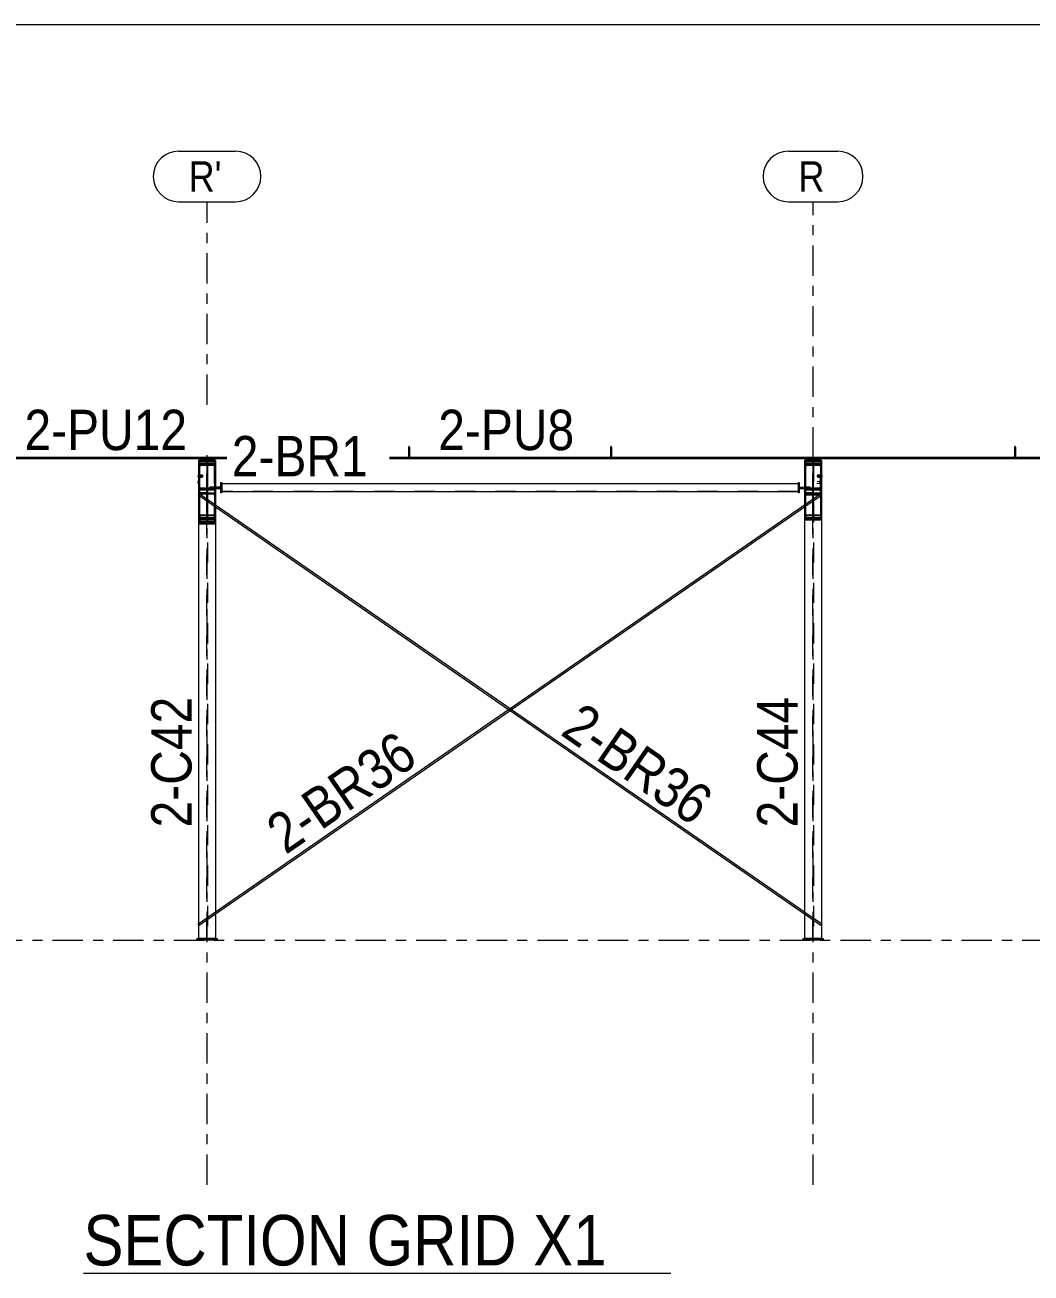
# Model space of a CAD drawing. Header units: millimetres. Extents: x -38 to 785, y -178 to 396.
# Drawn here: x 308.2 to 407.8, y 272.6 to 396.2 of the extents above; entities that cross this region are included whole.
import ezdxf

# ---------------------------------------------------------------- set-up
doc = ezdxf.new("R2010")
doc.units = ezdxf.units.MM
for name, pattern in [('XKITLINE00', [0]), ('XKITLINE02', [4, 2, -2]), ('XKITLINE03', [6, 3, -1, 1, -1])]:
    doc.linetypes.add(name, pattern=pattern)
for name, color, linetype, lineweight in [('DrawingSheet', 5, 'Continuous', 0), ('OtherObjectType', 7, 'Continuous', 0), ('Part', 2, 'Continuous', 0), ('PartMark', 7, 'Continuous', 0), ('S-grid', 1, 'Continuous', 0)]:
    doc.layers.add(name, color=color, linetype=linetype, lineweight=lineweight)
doc.styles.add('ARIAL', font='ARIAL.TTF')

# ---------------------------------------------------------------- blocks, each defined once
blk = doc.blocks.new('*A135')
at = {"layer": 'Part'}
blk.add_hatch(color=3, dxfattribs=at).paths.add_polyline_path([(321.2, 353.3), (321.2, 353.32), (391.2, 353.32), (391.2, 353.3)], flags=17)
blk = doc.blocks.new('*A136')
at = {"layer": 'Part'}
blk.add_hatch(color=3, dxfattribs=at).paths.add_polyline_path([(406.2, 353.72), (406.24, 353.71), (406.25, 353.67), (406.24, 353.64), (406.21, 353.62), (406.17, 353.63), (406.15, 353.66), (406.17, 353.7)], flags=17)
blk = doc.blocks.new('*A140')
at = {"layer": 'Part'}
blk.add_hatch(color=3, dxfattribs=at).paths.add_polyline_path([(381.2, 353.3), (381.2, 353.32), (451.2, 353.32), (451.2, 353.3)], flags=17)
blk = doc.blocks.new('*A152')
at = {"layer": 'Part'}
blk.add_hatch(color=3, dxfattribs=at).paths.add_polyline_path([(325.72, 351.63), (325.79, 351.6), (325.8, 351.54), (325.77, 351.49), (325.7, 351.45), (325.6, 351.44), (325.51, 351.45), (325.45, 351.49), (325.43, 351.54), (325.46, 351.6), (325.54, 351.63), (325.63, 351.65)], flags=17)
blk = doc.blocks.new('*A153')
at = {"layer": 'Part'}
blk.add_hatch(color=3, dxfattribs=at).paths.add_polyline_path([(258.54, 353.3), (258.54, 353.32), (331.2, 353.32), (331.2, 353.3)], flags=17)
blk = doc.blocks.new('*A158')
at = {"layer": 'Part'}
blk.add_hatch(color=3, dxfattribs=at).paths.add_polyline_path([(326.23, 350.29), (326.23, 347.73), (326.93, 347.73), (326.93, 347.64), (325.48, 347.64), (325.48, 347.73), (326.18, 347.73), (326.18, 350.29)], flags=17)
blk = doc.blocks.new('*A159')
at = {"layer": 'Part'}
blk.add_hatch(color=3, dxfattribs=at).paths.add_polyline_path([(325.48, 353.13), (325.48, 353.22), (326.93, 353.22), (326.93, 353.13), (326.23, 353.13), (326.23, 350.38), (326.93, 350.38), (326.93, 350.29), (325.48, 350.29), (325.48, 350.38), (326.18, 350.38), (326.18, 353.13)], flags=17)
blk = doc.blocks.new('*A163')
at = {"layer": 'Part'}
blk.add_hatch(color=3, dxfattribs=at).paths.add_polyline_path([(386.87, 351.63), (386.94, 351.6), (386.98, 351.54), (386.96, 351.49), (386.9, 351.45), (386.81, 351.44), (386.71, 351.45), (386.64, 351.49), (386.61, 351.54), (386.62, 351.6), (386.69, 351.63), (386.78, 351.65)], flags=17)
blk = doc.blocks.new('*A164')
at = {"layer": 'Part'}
blk.add_hatch(color=3, dxfattribs=at).paths.add_polyline_path([(346.2, 354.48), (346.24, 354.47), (346.25, 354.43), (346.24, 354.4), (346.21, 354.38), (346.17, 354.39), (346.15, 354.42), (346.17, 354.46)], flags=17)
blk = doc.blocks.new('*A165')
at = {"layer": 'Part'}
blk.add_hatch(color=3, dxfattribs=at).paths.add_polyline_path([(346.2, 353.72), (346.24, 353.71), (346.25, 353.67), (346.24, 353.64), (346.21, 353.62), (346.17, 353.63), (346.15, 353.66), (346.17, 353.7)], flags=17)
blk = doc.blocks.new('*A166')
at = {"layer": 'Part'}
blk.add_hatch(color=3, dxfattribs=at).paths.add_polyline_path([(366.2, 354.48), (366.24, 354.47), (366.25, 354.43), (366.24, 354.4), (366.21, 354.38), (366.17, 354.39), (366.15, 354.42), (366.17, 354.46)], flags=17)
blk = doc.blocks.new('*A167')
at = {"layer": 'Part'}
blk.add_hatch(color=3, dxfattribs=at).paths.add_polyline_path([(366.2, 353.72), (366.24, 353.71), (366.25, 353.67), (366.24, 353.64), (366.21, 353.62), (366.17, 353.63), (366.15, 353.66), (366.17, 353.7)], flags=17)
blk = doc.blocks.new('*A168')
at = {"layer": 'Part'}
blk.add_hatch(color=3, dxfattribs=at).paths.add_polyline_path([(386.23, 350.29), (386.23, 347.73), (386.93, 347.73), (386.93, 347.64), (385.48, 347.64), (385.48, 347.73), (386.18, 347.73), (386.18, 350.29)], flags=17)
blk = doc.blocks.new('*A169')
at = {"layer": 'Part'}
blk.add_hatch(color=3, dxfattribs=at).paths.add_polyline_path([(385.48, 353.13), (385.48, 353.22), (386.93, 353.22), (386.93, 353.13), (386.23, 353.13), (386.23, 350.38), (386.93, 350.38), (386.93, 350.29), (385.48, 350.29), (385.48, 350.38), (386.18, 350.38), (386.18, 353.13)], flags=17)
blk = doc.blocks.new('*A170')
at = {"layer": 'Part'}
blk.add_hatch(color=3, dxfattribs=at).paths.add_polyline_path([(406.2, 354.48), (406.24, 354.47), (406.25, 354.43), (406.24, 354.4), (406.21, 354.38), (406.17, 354.39), (406.15, 354.42), (406.17, 354.46)], flags=17)
blk = doc.blocks.new('*A171')
at = {"layer": 'DrawingSheet', "color": 5, "linetype": 'XKITLINE00', "lineweight": 0}
blk.add_line((784.85, 396.22), (-35.15, 396.22), dxfattribs=at)
blk = doc.blocks.new('*A798')
at = {"layer": 'S-grid', "color": 1, "linetype": 'XKITLINE03', "lineweight": 0}
blk.add_line((238.91, 305.59), (475.75, 305.59), dxfattribs=at)
blk = doc.blocks.new('*A799')
at = {"layer": 'Part', "color": 7, "linetype": 'XKITLINE02', "lineweight": 0}
for p, q in [((325.43, 349.79), (325.37, 349.71)), ((327.04, 348.68), (325.43, 349.79)), ((327.04, 348.48), (325.37, 349.63)), ((356.2, 328.32), (356.06, 328.42)), ((356.35, 328.42), (356.2, 328.52)), ((387.04, 307.21), (385.37, 308.36)), ((386.98, 307.05), (385.37, 308.16)), ((387.04, 307.13), (386.98, 307.05))]:
    blk.add_line(p, q, dxfattribs=at)
at = {"layer": 'Part', "color": 2, "linetype": 'XKITLINE00', "lineweight": 0}
for p, q in [((325.37, 349.71), (325.33, 349.65)), ((325.37, 349.63), (325.33, 349.65)), ((356.2, 328.52), (327.04, 348.68)), ((356.06, 328.42), (327.04, 348.48)), ((385.37, 308.16), (356.2, 328.32)), ((385.37, 308.36), (356.35, 328.42)), ((387.07, 307.19), (387.04, 307.21)), ((387.07, 307.19), (387.04, 307.13))]:
    blk.add_line(p, q, dxfattribs=at)
blk = doc.blocks.new('*A800')
at = {"layer": 'Part', "color": 7, "linetype": 'XKITLINE02', "lineweight": 0}
for p, q in [((386.98, 349.79), (385.37, 348.68)), ((387.04, 349.71), (386.98, 349.79)), ((387.04, 349.63), (385.37, 348.48)), ((356.2, 328.52), (356.06, 328.42)), ((356.35, 328.42), (356.2, 328.32)), ((327.04, 308.36), (325.37, 307.21)), ((327.04, 308.16), (325.43, 307.05)), ((325.43, 307.05), (325.37, 307.13))]:
    blk.add_line(p, q, dxfattribs=at)
at = {"layer": 'Part', "color": 2, "linetype": 'XKITLINE00', "lineweight": 0}
for p, q in [((385.37, 348.68), (356.2, 328.52)), ((387.07, 349.65), (387.04, 349.71)), ((387.07, 349.65), (387.04, 349.63)), ((385.37, 348.48), (356.35, 328.42)), ((356.06, 328.42), (327.04, 308.36)), ((356.2, 328.32), (327.04, 308.16)), ((325.37, 307.21), (325.33, 307.19)), ((325.37, 307.13), (325.33, 307.19))]:
    blk.add_line(p, q, dxfattribs=at)
blk = doc.blocks.new('*A801')
at = {"layer": 'Part', "color": 2, "linetype": 'XKITLINE00', "lineweight": 0}
for p, q in [((321.2, 353.42), (321.2, 353.29)), ((321.2, 353.42), (328.15, 353.42)), ((321.2, 353.32), (328.15, 353.32)), ((321.2, 353.3), (328.15, 353.3)), ((328.15, 353.29), (321.2, 353.29)), ((344.27, 353.42), (391.2, 353.42)), ((344.27, 353.32), (391.2, 353.32)), ((344.27, 353.3), (391.2, 353.3)), ((391.2, 353.29), (344.27, 353.29)), ((391.2, 353.42), (391.2, 353.29))]:
    blk.add_line(p, q, dxfattribs=at)
at = {"layer": 'Part', "color": 7, "linetype": 'XKITLINE02', "lineweight": 0}
for p, q in [((321.2, 353.42), (328.15, 353.42)), ((321.2, 353.31), (321.2, 353.32)), ((321.2, 353.31), (328.15, 353.31)), ((344.27, 353.42), (391.2, 353.42)), ((344.27, 353.31), (391.2, 353.31))]:
    blk.add_line(p, q, dxfattribs=at)
blk = doc.blocks.new('*A802')
at = {"layer": 'Part', "color": 2, "linetype": 'XKITLINE00', "lineweight": 0}
for p, q in [((327.65, 350.82), (384.75, 350.82)), ((384.75, 349.99), (327.65, 349.99))]:
    blk.add_line(p, q, dxfattribs=at)
at = {"layer": 'Part', "color": 7, "linetype": 'XKITLINE02', "lineweight": 0}
for p, q in [((327.65, 349.99), (327.65, 350.82)), ((384.75, 350.79), (327.65, 350.79)), ((384.75, 350.02), (327.65, 350.02)), ((384.75, 350.82), (384.75, 349.99))]:
    blk.add_line(p, q, dxfattribs=at)
blk = doc.blocks.new('*A803')
at = {"layer": 'Part', "color": 2, "linetype": 'XKITLINE00', "lineweight": 0}
for p, q in [((406.17, 354.46), (406.15, 354.42)), ((406.15, 354.42), (406.15, 353.66)), ((406.15, 354.42), (406.17, 354.39)), ((406.15, 353.64), (406.15, 353.42)), ((406.2, 354.48), (406.17, 354.46)), ((406.17, 354.39), (406.21, 354.38)), ((406.24, 354.47), (406.2, 354.48)), ((406.21, 354.38), (406.24, 354.4)), ((406.25, 354.43), (406.24, 354.47)), ((406.24, 354.4), (406.25, 354.43)), ((406.25, 354.43), (406.25, 353.67)), ((406.25, 353.65), (406.25, 353.42))]:
    blk.add_line(p, q, dxfattribs=at)
at = {"layer": 'Part', "color": 7, "linetype": 'XKITLINE02', "lineweight": 0}
for p, q in [((406.15, 353.66), (406.15, 353.64)), ((406.25, 353.67), (406.25, 353.65)), ((406.15, 353.42), (406.15, 353.4)), ((406.25, 353.42), (406.25, 353.41))]:
    blk.add_line(p, q, dxfattribs=at)
blk = doc.blocks.new('*A804')
at = {"layer": 'Part', "color": 2, "linetype": 'XKITLINE00', "lineweight": 0}
for p, q in [((406.17, 353.7), (406.15, 353.66)), ((406.15, 353.64), (406.15, 353.66)), ((406.15, 353.66), (406.17, 353.63)), ((406.17, 353.61), (406.15, 353.64)), ((406.2, 353.72), (406.17, 353.7)), ((406.17, 353.63), (406.21, 353.62)), ((406.21, 353.6), (406.17, 353.61)), ((406.24, 353.71), (406.2, 353.72)), ((406.21, 353.62), (406.24, 353.64)), ((406.24, 353.62), (406.21, 353.6)), ((406.25, 353.67), (406.24, 353.71)), ((406.24, 353.64), (406.25, 353.67)), ((406.25, 353.65), (406.24, 353.62)), ((406.25, 353.65), (406.25, 353.67))]:
    blk.add_line(p, q, dxfattribs=at)
at = {"layer": 'Part', "color": 7, "linetype": 'XKITLINE02', "lineweight": 0}
for p, q in [((406.15, 353.64), (406.17, 353.68)), ((406.17, 353.68), (406.2, 353.7)), ((406.2, 353.7), (406.24, 353.68)), ((406.24, 353.68), (406.25, 353.65))]:
    blk.add_line(p, q, dxfattribs=at)
blk = doc.blocks.new('*A805')
at = {"layer": 'Part', "color": 7, "linetype": 'XKITLINE02', "lineweight": 0}
for p, q in [((386.93, 352.72), (385.48, 352.72)), ((385.48, 352.72), (385.48, 352.51)), ((385.48, 352.62), (386.18, 352.62)), ((386.18, 352.62), (386.18, 349.76)), ((386.23, 349.76), (386.23, 352.62)), ((386.23, 352.62), (386.93, 352.62)), ((386.93, 352.51), (386.93, 352.72)), ((386.18, 349.88), (385.48, 349.88)), ((385.48, 349.88), (385.48, 349.67)), ((385.48, 349.78), (386.93, 349.78)), ((386.23, 349.88), (386.93, 349.88)), ((386.93, 349.67), (386.93, 349.88))]:
    blk.add_line(p, q, dxfattribs=at)
blk = doc.blocks.new('*A810')
at = {"layer": 'Part', "color": 2, "linetype": 'XKITLINE00', "lineweight": 0}
for p, q in [((381.2, 353.42), (381.2, 353.29)), ((381.2, 353.42), (451.2, 353.42)), ((381.2, 353.32), (451.2, 353.32)), ((381.2, 353.3), (451.2, 353.3)), ((451.2, 353.29), (381.2, 353.29)), ((451.2, 353.42), (451.2, 353.29))]:
    blk.add_line(p, q, dxfattribs=at)
at = {"layer": 'Part', "color": 7, "linetype": 'XKITLINE02', "lineweight": 0}
for p, q in [((381.2, 353.42), (451.2, 353.42)), ((381.2, 353.31), (381.2, 353.32)), ((451.2, 353.31), (381.2, 353.31))]:
    blk.add_line(p, q, dxfattribs=at)
blk = doc.blocks.new('*A840')
at = {"layer": 'OtherObjectType', "color": 5, "linetype": 'XKITLINE00', "lineweight": 0}
blk.add_line((313.96, 272.64), (372.12, 272.64), dxfattribs=at)
at = {"layer": 'OtherObjectType', "color": 7, "style": 'ARIAL', "width": 0.85}
blk.add_text('SECTION GRID X1', height=5, dxfattribs=at).set_placement((313.96, 273.39))
blk = doc.blocks.new('*A841')
at = {"layer": 'S-grid', "color": 1, "linetype": 'XKITLINE03', "lineweight": 0}
for p, q in [((326.2, 358.62), (326.2, 378.72)), ((326.2, 281.39), (326.2, 353.62))]:
    blk.add_line(p, q, dxfattribs=at)
at = {"layer": 'S-grid', "color": 3, "style": 'ARIAL', "width": 0.85}
blk.add_text("R'", height=3, dxfattribs=at).set_placement((324.38, 379.72))
blk = doc.blocks.new('*A861')
at = {"layer": 'Part', "color": 2, "linetype": 'XKITLINE00', "lineweight": 0}
for p, q in [((325.31, 351.02), (325.29, 351.03)), ((325.33, 350.99), (325.31, 351.02)), ((325.33, 350.94), (325.33, 350.99)), ((325.29, 350.83), (325.28, 350.83)), ((325.29, 350.83), (325.31, 350.84)), ((325.33, 350.82), (325.29, 350.83)), ((325.31, 350.84), (325.33, 350.89)), ((325.33, 350.89), (325.33, 350.94))]:
    blk.add_line(p, q, dxfattribs=at)
blk = doc.blocks.new('*A862')
at = {"layer": 'Part', "color": 2, "linetype": 'XKITLINE00', "lineweight": 0}
for p, q in [((325.32, 351.54), (325.33, 351.59)), ((325.33, 351.48), (325.32, 351.54)), ((325.33, 351.59), (325.35, 351.62)), ((325.35, 351.44), (325.33, 351.48)), ((325.35, 351.62), (325.38, 351.63)), ((325.38, 351.42), (325.35, 351.44)), ((325.38, 351.63), (325.63, 351.65)), ((325.38, 351.42), (325.6, 351.44)), ((325.46, 351.6), (325.43, 351.54)), ((325.43, 351.54), (325.45, 351.49)), ((325.45, 351.49), (325.51, 351.45)), ((325.54, 351.63), (325.46, 351.6)), ((325.51, 351.45), (325.6, 351.44)), ((325.63, 351.65), (325.54, 351.63)), ((325.6, 351.44), (325.7, 351.45)), ((325.72, 351.63), (325.63, 351.65)), ((325.7, 351.45), (325.77, 351.49)), ((325.79, 351.6), (325.72, 351.63)), ((325.77, 351.49), (325.8, 351.54)), ((325.8, 351.54), (325.79, 351.6))]:
    blk.add_line(p, q, dxfattribs=at)
at = {"layer": 'Part', "color": 7, "linetype": 'XKITLINE02', "lineweight": 0}
for p, q in [((325.38, 351.63), (325.41, 351.61)), ((325.41, 351.43), (325.38, 351.42)), ((325.41, 351.61), (325.43, 351.57)), ((325.43, 351.47), (325.41, 351.43)), ((325.43, 351.57), (325.44, 351.52)), ((325.44, 351.52), (325.43, 351.47))]:
    blk.add_line(p, q, dxfattribs=at)
blk = doc.blocks.new('*A863')
at = {"layer": 'Part', "color": 2, "linetype": 'XKITLINE00', "lineweight": 0}
for p, q in [((258.54, 353.42), (258.54, 353.29)), ((258.54, 353.42), (328.15, 353.42)), ((258.54, 353.32), (328.15, 353.32)), ((258.54, 353.3), (328.15, 353.3)), ((328.15, 353.29), (258.54, 353.29))]:
    blk.add_line(p, q, dxfattribs=at)
at = {"layer": 'Part', "color": 7, "linetype": 'XKITLINE02', "lineweight": 0}
for p, q in [((258.54, 353.42), (328.15, 353.42)), ((258.54, 353.31), (258.54, 353.32)), ((258.54, 353.31), (328.15, 353.31))]:
    blk.add_line(p, q, dxfattribs=at)
blk = doc.blocks.new('*A864')
at = {"layer": 'Part', "color": 7, "linetype": 'XKITLINE02', "lineweight": 0}
for p, q in [((326.93, 352.72), (325.48, 352.72)), ((325.48, 352.72), (325.48, 352.51)), ((325.48, 352.62), (326.18, 352.62)), ((326.18, 352.62), (326.18, 349.76)), ((326.23, 349.76), (326.23, 352.62)), ((326.23, 352.62), (326.93, 352.62)), ((326.93, 352.51), (326.93, 352.72)), ((326.18, 349.88), (325.48, 349.88)), ((325.48, 349.88), (325.48, 349.67)), ((325.48, 349.78), (326.93, 349.78)), ((326.23, 349.88), (326.93, 349.88)), ((326.93, 349.67), (326.93, 349.88))]:
    blk.add_line(p, q, dxfattribs=at)
blk = doc.blocks.new('*A865')
at = {"layer": 'Part', "color": 2, "linetype": 'XKITLINE00', "lineweight": 0}
for p, q in [((325.37, 353), (325.37, 351.63)), ((325.45, 353), (325.37, 353)), ((327.04, 353), (326.95, 353)), ((327.04, 353), (327.04, 305.76)), ((325.37, 351.43), (325.37, 305.76))]:
    blk.add_line(p, q, dxfattribs=at)
at = {"layer": 'Part', "color": 7, "linetype": 'XKITLINE02', "lineweight": 0}
for p, q in [((326.17, 352.99), (325.37, 352.99)), ((326.17, 352.66), (325.37, 352.66)), ((325.37, 352.65), (327.04, 352.65)), ((326.95, 353), (325.45, 353)), ((326.17, 305.76), (326.17, 352.99)), ((326.24, 352.99), (326.24, 305.76)), ((326.24, 352.99), (327.04, 352.99)), ((326.24, 352.66), (327.04, 352.66)), ((325.37, 351.63), (325.37, 308)), ((327.04, 305.76), (325.37, 305.76))]:
    blk.add_line(p, q, dxfattribs=at)
blk = doc.blocks.new('*A866')
at = {"layer": 'Part', "color": 2, "linetype": 'XKITLINE00', "lineweight": 0}
for p, q in [((325.2, 305.76), (327.2, 305.76)), ((325.2, 305.76), (325.2, 305.59)), ((327.2, 305.59), (325.2, 305.59)), ((327.2, 305.76), (327.2, 305.59))]:
    blk.add_line(p, q, dxfattribs=at)
blk = doc.blocks.new('*A871')
at = {"layer": 'Part', "color": 2, "linetype": 'XKITLINE00', "lineweight": 0}
for p, q in [((326.18, 347.73), (326.18, 350.29)), ((326.18, 350.29), (326.23, 350.29)), ((326.23, 350.29), (326.23, 347.73)), ((325.48, 347.73), (326.18, 347.73)), ((325.48, 347.73), (325.48, 347.34)), ((325.48, 347.64), (326.93, 347.64)), ((325.48, 347.34), (326.93, 347.34)), ((326.23, 347.73), (326.93, 347.73)), ((326.93, 347.64), (326.93, 347.73)), ((326.93, 347.64), (326.93, 347.34))]:
    blk.add_line(p, q, dxfattribs=at)
at = {"layer": 'Part', "color": 7, "linetype": 'XKITLINE02', "lineweight": 0}
for p, q in [((326.18, 350.19), (326.23, 350.19)), ((326.18, 350.05), (326.23, 350.05)), ((325.48, 347.44), (326.18, 347.44)), ((326.18, 347.44), (326.18, 347.73)), ((326.23, 347.73), (326.23, 347.44)), ((326.23, 347.44), (326.93, 347.44))]:
    blk.add_line(p, q, dxfattribs=at)
blk = doc.blocks.new('*A872')
at = {"layer": 'Part', "color": 2, "linetype": 'XKITLINE00', "lineweight": 0}
for p, q in [((325.48, 353.01), (325.48, 353.22)), ((325.48, 353.22), (326.93, 353.22)), ((325.48, 353.13), (326.18, 353.13)), ((325.48, 353.01), (326.18, 353.01)), ((326.18, 353.13), (326.18, 350.38)), ((326.23, 353.13), (326.23, 350.38)), ((326.23, 353.13), (326.93, 353.13)), ((326.23, 353.01), (326.93, 353.01)), ((326.93, 353.13), (326.93, 353.22)), ((326.93, 353.01), (326.93, 353.13)), ((325.48, 350.17), (325.48, 350.38)), ((325.48, 350.38), (326.18, 350.38)), ((326.93, 350.29), (325.48, 350.29)), ((326.18, 350.17), (325.48, 350.17)), ((326.23, 350.38), (326.93, 350.38)), ((326.93, 350.17), (326.23, 350.17)), ((326.93, 350.38), (326.93, 350.29)), ((326.93, 350.29), (326.93, 350.17))]:
    blk.add_line(p, q, dxfattribs=at)
at = {"layer": 'Part', "color": 7, "linetype": 'XKITLINE02', "lineweight": 0}
for p, q in [((325.48, 353.11), (326.93, 353.11)), ((325.48, 350.27), (326.18, 350.27)), ((326.18, 350.38), (326.18, 350.27)), ((326.23, 350.17), (326.18, 350.17)), ((326.23, 350.27), (326.23, 350.38)), ((326.93, 350.27), (326.23, 350.27))]:
    blk.add_line(p, q, dxfattribs=at)
blk = doc.blocks.new('*A873')
at = {"layer": 'Part', "color": 2, "linetype": 'XKITLINE00', "lineweight": 0}
for p, q in [((325.45, 353.19), (325.45, 351.64)), ((325.48, 353.19), (325.45, 353.19)), ((326.95, 353.19), (326.93, 353.19)), ((326.95, 353.19), (326.95, 347.19)), ((325.45, 351.43), (325.45, 347.19)), ((326.95, 347.19), (325.45, 347.19))]:
    blk.add_line(p, q, dxfattribs=at)
at = {"layer": 'Part', "color": 7, "linetype": 'XKITLINE02', "lineweight": 0}
for p, q in [((326.93, 353.19), (325.48, 353.19)), ((325.45, 351.64), (325.45, 351.43))]:
    blk.add_line(p, q, dxfattribs=at)
blk = doc.blocks.new('*A874')
at = {"layer": 'Part', "color": 7, "linetype": 'XKITLINE02', "lineweight": 0}
for p, q in [((325.42, 346.88), (325.42, 346.97)), ((325.42, 346.97), (326.17, 346.97)), ((326.17, 346.88), (325.42, 346.88)), ((326.05, 346.97), (326.05, 346.88)), ((326.17, 346.97), (326.17, 346.88))]:
    blk.add_line(p, q, dxfattribs=at)
blk = doc.blocks.new('*A875')
at = {"layer": 'Part', "color": 7, "linetype": 'XKITLINE02', "lineweight": 0}
for p, q in [((326.24, 346.97), (326.99, 346.97)), ((326.24, 346.88), (326.24, 346.97)), ((326.99, 346.88), (326.24, 346.88)), ((326.36, 346.97), (326.36, 346.88)), ((326.99, 346.97), (326.99, 346.88))]:
    blk.add_line(p, q, dxfattribs=at)
blk = doc.blocks.new('*A876')
at = {"layer": 'Part', "color": 2, "linetype": 'XKITLINE00', "lineweight": 0}
for p, q in [((327.57, 349.9), (327.57, 350.9)), ((327.57, 350.9), (327.65, 350.9)), ((327.65, 349.9), (327.57, 349.9)), ((327.65, 350.9), (327.65, 349.9))]:
    blk.add_line(p, q, dxfattribs=at)
blk = doc.blocks.new('*A877')
at = {"layer": 'Part', "color": 7, "linetype": 'XKITLINE02', "lineweight": 0}
for p, q in [((326.49, 350.44), (326.49, 350.36)), ((327.04, 350.44), (326.49, 350.44)), ((327.49, 350.36), (326.49, 350.36))]:
    blk.add_line(p, q, dxfattribs=at)
at = {"layer": 'Part', "color": 2, "linetype": 'XKITLINE00', "lineweight": 0}
for p, q in [((327.57, 350.44), (327.04, 350.44)), ((327.57, 350.36), (327.49, 350.36)), ((327.57, 350.44), (327.57, 350.36))]:
    blk.add_line(p, q, dxfattribs=at)
blk = doc.blocks.new('*A878')
at = {"layer": 'Part', "color": 7, "linetype": 'XKITLINE02', "lineweight": 0}
for p, q in [((326.24, 350.36), (326.24, 350.28)), ((327.04, 350.36), (326.24, 350.36)), ((327.04, 350.28), (326.24, 350.28)), ((326.36, 350.36), (326.36, 350.28))]:
    blk.add_line(p, q, dxfattribs=at)
at = {"layer": 'Part', "color": 2, "linetype": 'XKITLINE00', "lineweight": 0}
for p, q in [((327.49, 350.36), (327.04, 350.36)), ((327.49, 350.28), (327.04, 350.28)), ((327.49, 350.36), (327.49, 350.28))]:
    blk.add_line(p, q, dxfattribs=at)
blk = doc.blocks.new('*A879')
at = {"layer": 'Part', "color": 2, "linetype": 'XKITLINE00', "lineweight": 0}
for p, q in [((325.37, 353.09), (325.37, 353)), ((325.45, 353.09), (325.37, 353.09)), ((325.45, 353), (325.37, 353)), ((327.04, 353.09), (326.95, 353.09)), ((327.04, 353), (326.95, 353)), ((327.04, 353.09), (327.04, 353))]:
    blk.add_line(p, q, dxfattribs=at)
at = {"layer": 'Part', "color": 7, "linetype": 'XKITLINE02', "lineweight": 0}
for p, q in [((325.37, 353), (325.37, 352.65)), ((325.37, 352.73), (327.04, 352.73)), ((327.04, 352.65), (325.37, 352.65)), ((326.95, 353.09), (325.45, 353.09)), ((326.95, 353), (325.45, 353)), ((327.04, 353), (327.04, 352.65))]:
    blk.add_line(p, q, dxfattribs=at)
blk = doc.blocks.new('*A880')
at = {"layer": 'Part', "color": 7, "linetype": 'XKITLINE02', "lineweight": 0}
for p, q in [((325.45, 346.8), (325.45, 352.8)), ((326.95, 352.8), (325.45, 352.8)), ((326.95, 346.8), (326.95, 352.8)), ((326.95, 346.8), (325.45, 346.8))]:
    blk.add_line(p, q, dxfattribs=at)
blk = doc.blocks.new('*A881')
at = {"layer": 'Part', "color": 7, "linetype": 'XKITLINE02', "lineweight": 0}
for p, q in [((326.18, 347.05), (326.18, 349.77)), ((326.18, 349.77), (326.23, 349.77)), ((326.23, 349.77), (326.23, 347.05)), ((326.18, 349.66), (326.23, 349.66)), ((325.48, 347.43), (325.48, 346.95)), ((326.93, 347.43), (326.93, 346.95)), ((325.48, 347.05), (326.18, 347.05)), ((325.48, 346.95), (326.93, 346.95)), ((326.23, 347.05), (326.93, 347.05))]:
    blk.add_line(p, q, dxfattribs=at)
blk = doc.blocks.new('*A888')
at = {"layer": 'S-grid', "color": 1, "linetype": 'XKITLINE00', "lineweight": 0}
for p, q in [((323.38, 383.72), (329.03, 383.72)), ((323.38, 378.72), (329.03, 378.72))]:
    blk.add_line(p, q, dxfattribs=at)
for centre, start, end in [((323.38, 381.22), 90, 270), ((329.03, 381.22), 270, 90)]:
    blk.add_arc(centre, 2.5, start, end, dxfattribs=at)
blk = doc.blocks.new('*A891')
at = {"layer": 'S-grid', "color": 1, "linetype": 'XKITLINE03', "lineweight": 0}
blk.add_line((386.2, 281.39), (386.2, 378.72), dxfattribs=at)
at = {"layer": 'S-grid', "color": 3, "style": 'ARIAL', "width": 0.85}
blk.add_text('R', height=3, dxfattribs=at).set_placement((384.76, 379.72))
blk = doc.blocks.new('*A892')
at = {"layer": 'S-grid', "color": 1, "linetype": 'XKITLINE00', "lineweight": 0}
for p, q in [((383.76, 383.72), (388.65, 383.72)), ((383.76, 378.72), (388.65, 378.72))]:
    blk.add_line(p, q, dxfattribs=at)
for centre, start, end in [((383.76, 381.22), 90, 270), ((388.65, 381.22), 270, 90)]:
    blk.add_arc(centre, 2.5, start, end, dxfattribs=at)
blk = doc.blocks.new('*A893')
at = {"layer": 'Part', "color": 7, "linetype": 'XKITLINE02', "lineweight": 0}
for p, q in [((386.62, 351.03), (386.91, 351.06)), ((386.85, 351.02), (386.84, 350.97)), ((386.84, 350.97), (386.85, 350.92)), ((386.87, 351.05), (386.85, 351.02)), ((386.91, 351.06), (386.87, 351.05)), ((386.95, 351.05), (386.91, 351.06)), ((386.98, 351.01), (386.95, 351.05)), ((386.99, 350.95), (386.98, 351.01)), ((386.59, 350.82), (386.91, 350.86)), ((386.85, 350.92), (386.87, 350.87)), ((386.87, 350.87), (386.91, 350.86)), ((386.91, 350.86), (386.95, 350.87)), ((386.95, 350.87), (386.98, 350.9)), ((386.98, 350.9), (386.99, 350.95))]:
    blk.add_line(p, q, dxfattribs=at)
blk = doc.blocks.new('*A894')
at = {"layer": 'Part', "color": 2, "linetype": 'XKITLINE00', "lineweight": 0}
for p, q in [((386.62, 351.6), (386.61, 351.54)), ((386.61, 351.54), (386.64, 351.49)), ((386.69, 351.63), (386.62, 351.6)), ((386.64, 351.49), (386.71, 351.45)), ((386.78, 351.65), (386.69, 351.63)), ((386.71, 351.45), (386.81, 351.44)), ((386.78, 351.65), (387.03, 351.63)), ((386.87, 351.63), (386.78, 351.65)), ((386.81, 351.44), (386.9, 351.45)), ((386.81, 351.44), (387.03, 351.42)), ((386.94, 351.6), (386.87, 351.63)), ((386.9, 351.45), (386.96, 351.49)), ((386.98, 351.54), (386.94, 351.6)), ((386.96, 351.49), (386.98, 351.54)), ((387.03, 351.63), (387.06, 351.62)), ((387.06, 351.44), (387.03, 351.42)), ((387.06, 351.62), (387.08, 351.59)), ((387.08, 351.48), (387.06, 351.44)), ((387.08, 351.59), (387.09, 351.54)), ((387.09, 351.54), (387.08, 351.48))]:
    blk.add_line(p, q, dxfattribs=at)
at = {"layer": 'Part', "color": 7, "linetype": 'XKITLINE02', "lineweight": 0}
for p, q in [((386.97, 351.52), (386.98, 351.57)), ((386.98, 351.47), (386.97, 351.52)), ((386.98, 351.57), (387, 351.61)), ((387, 351.43), (386.98, 351.47)), ((387, 351.61), (387.03, 351.63)), ((387.03, 351.42), (387, 351.43))]:
    blk.add_line(p, q, dxfattribs=at)
blk = doc.blocks.new('*A895')
at = {"layer": 'Part', "color": 2, "linetype": 'XKITLINE00', "lineweight": 0}
for p, q in [((346.17, 354.46), (346.15, 354.42)), ((346.15, 354.42), (346.15, 353.66)), ((346.15, 354.42), (346.17, 354.39)), ((346.15, 353.64), (346.15, 353.42)), ((346.2, 354.48), (346.17, 354.46)), ((346.17, 354.39), (346.21, 354.38)), ((346.24, 354.47), (346.2, 354.48)), ((346.21, 354.38), (346.24, 354.4)), ((346.25, 354.43), (346.24, 354.47)), ((346.24, 354.4), (346.25, 354.43)), ((346.25, 354.43), (346.25, 353.67)), ((346.25, 353.65), (346.25, 353.42))]:
    blk.add_line(p, q, dxfattribs=at)
at = {"layer": 'Part', "color": 7, "linetype": 'XKITLINE02', "lineweight": 0}
for p, q in [((346.15, 353.66), (346.15, 353.64)), ((346.25, 353.67), (346.25, 353.65)), ((346.15, 353.42), (346.15, 353.4)), ((346.25, 353.42), (346.25, 353.41))]:
    blk.add_line(p, q, dxfattribs=at)
blk = doc.blocks.new('*A896')
at = {"layer": 'Part', "color": 2, "linetype": 'XKITLINE00', "lineweight": 0}
for p, q in [((346.17, 353.7), (346.15, 353.66)), ((346.15, 353.64), (346.15, 353.66)), ((346.15, 353.66), (346.17, 353.63)), ((346.17, 353.61), (346.15, 353.64)), ((346.2, 353.72), (346.17, 353.7)), ((346.17, 353.63), (346.21, 353.62)), ((346.21, 353.6), (346.17, 353.61)), ((346.24, 353.71), (346.2, 353.72)), ((346.21, 353.62), (346.24, 353.64)), ((346.24, 353.62), (346.21, 353.6)), ((346.25, 353.67), (346.24, 353.71)), ((346.24, 353.64), (346.25, 353.67)), ((346.25, 353.65), (346.24, 353.62)), ((346.25, 353.65), (346.25, 353.67))]:
    blk.add_line(p, q, dxfattribs=at)
at = {"layer": 'Part', "color": 7, "linetype": 'XKITLINE02', "lineweight": 0}
for p, q in [((346.15, 353.64), (346.17, 353.68)), ((346.17, 353.68), (346.2, 353.7)), ((346.2, 353.7), (346.24, 353.68)), ((346.24, 353.68), (346.25, 353.65))]:
    blk.add_line(p, q, dxfattribs=at)
blk = doc.blocks.new('*A897')
at = {"layer": 'Part', "color": 2, "linetype": 'XKITLINE00', "lineweight": 0}
for p, q in [((385.45, 353), (385.37, 353)), ((385.37, 353), (385.37, 305.76)), ((387.04, 353), (386.95, 353)), ((387.04, 353), (387.04, 351.63)), ((387.04, 351.43), (387.04, 305.76))]:
    blk.add_line(p, q, dxfattribs=at)
at = {"layer": 'Part', "color": 7, "linetype": 'XKITLINE02', "lineweight": 0}
for p, q in [((386.17, 352.99), (385.37, 352.99)), ((386.17, 352.66), (385.37, 352.66)), ((385.37, 352.65), (387.04, 352.65)), ((386.95, 353), (385.45, 353)), ((386.17, 305.76), (386.17, 352.99)), ((386.24, 352.99), (386.24, 305.76)), ((386.24, 352.99), (387.04, 352.99)), ((386.24, 352.66), (387.04, 352.66)), ((387.04, 351.63), (387.04, 351.43)), ((387.04, 305.76), (385.37, 305.76))]:
    blk.add_line(p, q, dxfattribs=at)
blk = doc.blocks.new('*A898')
at = {"layer": 'Part', "color": 2, "linetype": 'XKITLINE00', "lineweight": 0}
for p, q in [((385.2, 305.76), (387.2, 305.76)), ((385.2, 305.76), (385.2, 305.59)), ((387.2, 305.59), (385.2, 305.59)), ((387.2, 305.76), (387.2, 305.59))]:
    blk.add_line(p, q, dxfattribs=at)
blk = doc.blocks.new('*A899')
at = {"layer": 'Part', "color": 2, "linetype": 'XKITLINE00', "lineweight": 0}
for p, q in [((366.17, 354.46), (366.15, 354.42)), ((366.15, 354.42), (366.15, 353.66)), ((366.15, 354.42), (366.17, 354.39)), ((366.15, 353.64), (366.15, 353.42)), ((366.2, 354.48), (366.17, 354.46)), ((366.17, 354.39), (366.21, 354.38)), ((366.24, 354.47), (366.2, 354.48)), ((366.21, 354.38), (366.24, 354.4)), ((366.25, 354.43), (366.24, 354.47)), ((366.24, 354.4), (366.25, 354.43)), ((366.25, 354.43), (366.25, 353.67)), ((366.25, 353.65), (366.25, 353.42))]:
    blk.add_line(p, q, dxfattribs=at)
at = {"layer": 'Part', "color": 7, "linetype": 'XKITLINE02', "lineweight": 0}
for p, q in [((366.15, 353.66), (366.15, 353.64)), ((366.25, 353.67), (366.25, 353.65)), ((366.15, 353.42), (366.15, 353.4)), ((366.25, 353.42), (366.25, 353.41))]:
    blk.add_line(p, q, dxfattribs=at)
blk = doc.blocks.new('*A900')
at = {"layer": 'Part', "color": 2, "linetype": 'XKITLINE00', "lineweight": 0}
for p, q in [((366.17, 353.7), (366.15, 353.66)), ((366.15, 353.64), (366.15, 353.66)), ((366.15, 353.66), (366.17, 353.63)), ((366.17, 353.61), (366.15, 353.64)), ((366.2, 353.72), (366.17, 353.7)), ((366.17, 353.63), (366.21, 353.62)), ((366.21, 353.6), (366.17, 353.61)), ((366.24, 353.71), (366.2, 353.72)), ((366.21, 353.62), (366.24, 353.64)), ((366.24, 353.62), (366.21, 353.6)), ((366.25, 353.67), (366.24, 353.71)), ((366.24, 353.64), (366.25, 353.67)), ((366.25, 353.65), (366.24, 353.62)), ((366.25, 353.65), (366.25, 353.67))]:
    blk.add_line(p, q, dxfattribs=at)
at = {"layer": 'Part', "color": 7, "linetype": 'XKITLINE02', "lineweight": 0}
for p, q in [((366.15, 353.64), (366.17, 353.68)), ((366.17, 353.68), (366.2, 353.7)), ((366.2, 353.7), (366.24, 353.68)), ((366.24, 353.68), (366.25, 353.65))]:
    blk.add_line(p, q, dxfattribs=at)
blk = doc.blocks.new('*A901')
at = {"layer": 'Part', "color": 2, "linetype": 'XKITLINE00', "lineweight": 0}
for p, q in [((386.18, 347.73), (386.18, 350.29)), ((386.18, 350.29), (386.23, 350.29)), ((386.23, 350.29), (386.23, 347.73)), ((385.48, 347.73), (386.18, 347.73)), ((385.48, 347.73), (385.48, 347.34)), ((385.48, 347.64), (386.93, 347.64)), ((385.48, 347.34), (386.93, 347.34)), ((386.23, 347.73), (386.93, 347.73)), ((386.93, 347.64), (386.93, 347.73)), ((386.93, 347.64), (386.93, 347.34))]:
    blk.add_line(p, q, dxfattribs=at)
at = {"layer": 'Part', "color": 7, "linetype": 'XKITLINE02', "lineweight": 0}
for p, q in [((386.18, 350.19), (386.23, 350.19)), ((386.18, 350.05), (386.23, 350.05)), ((385.48, 347.44), (386.18, 347.44)), ((386.18, 347.44), (386.18, 347.73)), ((386.23, 347.73), (386.23, 347.44)), ((386.23, 347.44), (386.93, 347.44))]:
    blk.add_line(p, q, dxfattribs=at)
blk = doc.blocks.new('*A902')
at = {"layer": 'Part', "color": 2, "linetype": 'XKITLINE00', "lineweight": 0}
for p, q in [((385.48, 353.01), (385.48, 353.22)), ((385.48, 353.22), (386.93, 353.22)), ((385.48, 353.13), (386.18, 353.13)), ((385.48, 353.01), (386.18, 353.01)), ((386.18, 353.13), (386.18, 350.38)), ((386.23, 353.13), (386.23, 350.38)), ((386.23, 353.13), (386.93, 353.13)), ((386.23, 353.01), (386.93, 353.01)), ((386.93, 353.22), (386.93, 353.13)), ((386.93, 353.13), (386.93, 353.01)), ((385.48, 350.17), (385.48, 350.38)), ((385.48, 350.38), (386.18, 350.38)), ((386.93, 350.29), (385.48, 350.29)), ((386.18, 350.17), (385.48, 350.17)), ((386.23, 350.38), (386.93, 350.38)), ((386.93, 350.17), (386.23, 350.17)), ((386.93, 350.38), (386.93, 350.29)), ((386.93, 350.29), (386.93, 350.17))]:
    blk.add_line(p, q, dxfattribs=at)
at = {"layer": 'Part', "color": 7, "linetype": 'XKITLINE02', "lineweight": 0}
for p, q in [((385.48, 353.11), (386.93, 353.11)), ((385.48, 350.27), (386.18, 350.27)), ((386.18, 350.38), (386.18, 350.27)), ((386.23, 350.17), (386.18, 350.17)), ((386.23, 350.27), (386.23, 350.38)), ((386.93, 350.27), (386.23, 350.27))]:
    blk.add_line(p, q, dxfattribs=at)
blk = doc.blocks.new('*A903')
at = {"layer": 'Part', "color": 2, "linetype": 'XKITLINE00', "lineweight": 0}
for p, q in [((385.45, 353.19), (385.45, 347.19)), ((385.48, 353.19), (385.45, 353.19)), ((386.95, 353.19), (386.93, 353.19)), ((386.95, 353.19), (386.95, 351.64)), ((386.95, 351.43), (386.95, 347.19)), ((386.95, 347.19), (385.45, 347.19))]:
    blk.add_line(p, q, dxfattribs=at)
at = {"layer": 'Part', "color": 7, "linetype": 'XKITLINE02', "lineweight": 0}
for p, q in [((386.93, 353.19), (385.48, 353.19)), ((386.95, 351.64), (386.95, 351.43))]:
    blk.add_line(p, q, dxfattribs=at)
blk = doc.blocks.new('*A904')
at = {"layer": 'Part', "color": 2, "linetype": 'XKITLINE00', "lineweight": 0}
for p, q in [((384.75, 349.9), (384.75, 350.9)), ((384.75, 350.9), (384.84, 350.9)), ((384.84, 349.9), (384.75, 349.9)), ((384.84, 350.9), (384.84, 349.9))]:
    blk.add_line(p, q, dxfattribs=at)
blk = doc.blocks.new('*A905')
at = {"layer": 'Part', "color": 2, "linetype": 'XKITLINE00', "lineweight": 0}
for p, q in [((384.84, 350.36), (384.84, 350.44)), ((384.84, 350.44), (385.37, 350.44)), ((384.92, 350.36), (384.84, 350.36))]:
    blk.add_line(p, q, dxfattribs=at)
at = {"layer": 'Part', "color": 7, "linetype": 'XKITLINE02', "lineweight": 0}
for p, q in [((385.92, 350.36), (384.92, 350.36)), ((385.92, 350.44), (385.37, 350.44)), ((385.92, 350.36), (385.92, 350.44))]:
    blk.add_line(p, q, dxfattribs=at)
blk = doc.blocks.new('*A906')
at = {"layer": 'Part', "color": 2, "linetype": 'XKITLINE00', "lineweight": 0}
for p, q in [((385.37, 350.36), (384.92, 350.36)), ((384.92, 350.28), (384.92, 350.36)), ((385.37, 350.28), (384.92, 350.28))]:
    blk.add_line(p, q, dxfattribs=at)
at = {"layer": 'Part', "color": 7, "linetype": 'XKITLINE02', "lineweight": 0}
for p, q in [((386.17, 350.36), (385.37, 350.36)), ((386.17, 350.28), (385.37, 350.28)), ((386.05, 350.36), (386.05, 350.28)), ((386.17, 350.36), (386.17, 350.28))]:
    blk.add_line(p, q, dxfattribs=at)
blk = doc.blocks.new('*A907')
at = {"layer": 'Part', "color": 7, "linetype": 'XKITLINE02', "lineweight": 0}
for p, q in [((386.99, 347.37), (386.24, 347.37)), ((386.24, 347.37), (386.24, 347.29)), ((386.24, 347.29), (386.99, 347.29)), ((386.36, 347.37), (386.36, 347.29)), ((386.99, 347.29), (386.99, 347.37))]:
    blk.add_line(p, q, dxfattribs=at)
blk = doc.blocks.new('*A908')
at = {"layer": 'Part', "color": 7, "linetype": 'XKITLINE02', "lineweight": 0}
for p, q in [((386.17, 347.37), (385.42, 347.37)), ((385.42, 347.37), (385.42, 347.29)), ((385.42, 347.29), (386.17, 347.29)), ((386.05, 347.37), (386.05, 347.29)), ((386.17, 347.29), (386.17, 347.37))]:
    blk.add_line(p, q, dxfattribs=at)
blk = doc.blocks.new('*A909')
at = {"layer": 'Part', "color": 2, "linetype": 'XKITLINE00', "lineweight": 0}
for p, q in [((385.37, 353.09), (385.37, 353)), ((385.45, 353.09), (385.37, 353.09)), ((385.45, 353), (385.37, 353)), ((387.04, 353.09), (386.95, 353.09)), ((387.04, 353), (386.95, 353)), ((387.04, 353.09), (387.04, 353))]:
    blk.add_line(p, q, dxfattribs=at)
at = {"layer": 'Part', "color": 7, "linetype": 'XKITLINE02', "lineweight": 0}
for p, q in [((385.37, 353), (385.37, 352.65)), ((385.37, 352.73), (387.04, 352.73)), ((387.04, 352.65), (385.37, 352.65)), ((386.95, 353.09), (385.45, 353.09)), ((386.95, 353), (385.45, 353)), ((387.04, 353), (387.04, 352.65))]:
    blk.add_line(p, q, dxfattribs=at)
blk = doc.blocks.new('*A910')
at = {"layer": 'Part', "color": 7, "linetype": 'XKITLINE02', "lineweight": 0}
for p, q in [((385.45, 349.67), (385.45, 352.8)), ((386.95, 352.8), (385.45, 352.8)), ((386.95, 349.67), (386.95, 352.8)), ((386.95, 349.67), (385.45, 349.67))]:
    blk.add_line(p, q, dxfattribs=at)
blk = doc.blocks.new('*A971')
at = {"layer": 'PartMark', "color": 3, "style": 'ARIAL', "width": 0.85}
blk.add_text('2-BR36', height=4, rotation=34.6468, dxfattribs=at).set_placement((333.99, 314.02))
blk = doc.blocks.new('*A972')
at = {"layer": 'PartMark', "color": 3, "style": 'ARIAL', "width": 0.85}
blk.add_text('2-BR1', height=4, dxfattribs=at).set_placement((328.65, 351.52))
blk = doc.blocks.new('*A974')
at = {"layer": 'PartMark', "color": 3, "style": 'ARIAL', "width": 0.85}
blk.add_text('2-C42', height=4, rotation=90.0002, dxfattribs=at).set_placement((324.67, 316.76))
blk = doc.blocks.new('*A975')
at = {"layer": 'PartMark', "color": 3, "style": 'ARIAL', "width": 0.85}
blk.add_text('2-PU12', height=4, dxfattribs=at).set_placement((308.12, 354.12))
blk = doc.blocks.new('*A976')
at = {"layer": 'PartMark', "color": 3, "style": 'ARIAL', "width": 0.85}
blk.add_text('2-BR36', height=4, rotation=-34.6468, dxfattribs=at).set_placement((361.08, 326))
blk = doc.blocks.new('*A977')
at = {"layer": 'PartMark', "color": 3, "style": 'ARIAL', "width": 0.85}
blk.add_text('2-PU8', height=4, dxfattribs=at).set_placement((349.09, 354.12))
blk = doc.blocks.new('*A978')
at = {"layer": 'PartMark', "color": 3, "style": 'ARIAL', "width": 0.85}
blk.add_text('2-C44', height=4, rotation=90.0002, dxfattribs=at).set_placement((384.67, 316.76))

msp = doc.modelspace()

# ---------------------------------------------------------------- block references
at = {"lineweight": 0}
for name in ['*A171', '*A888', '*A892', '*A841', '*A891', '*A975', '*A977', '*A972', '*A164', '*A895', '*A165', '*A896', '*A166', '*A899', '*A167', '*A900', '*A170', '*A803', '*A136', '*A804', '*A863', '*A153', '*A801', '*A135', '*A879', '*A865', '*A873', '*A880', '*A159', '*A872', '*A864', '*A810', '*A140', '*A909', '*A897', '*A903', '*A910', '*A169', '*A902', '*A805', '*A861', '*A862', '*A152', '*A893', '*A163', '*A894', '*A799', '*A800', '*A158', '*A871', '*A881', '*A878', '*A877', '*A876', '*A802', '*A904', '*A905', '*A906', '*A168', '*A901', '*A908', '*A907', '*A874', '*A875', '*A974', '*A976', '*A978', '*A971', '*A798', '*A866', '*A898', '*A840']:
    msp.add_blockref(name, (0, 0), dxfattribs=at)

doc.saveas('drawing.dxf')
